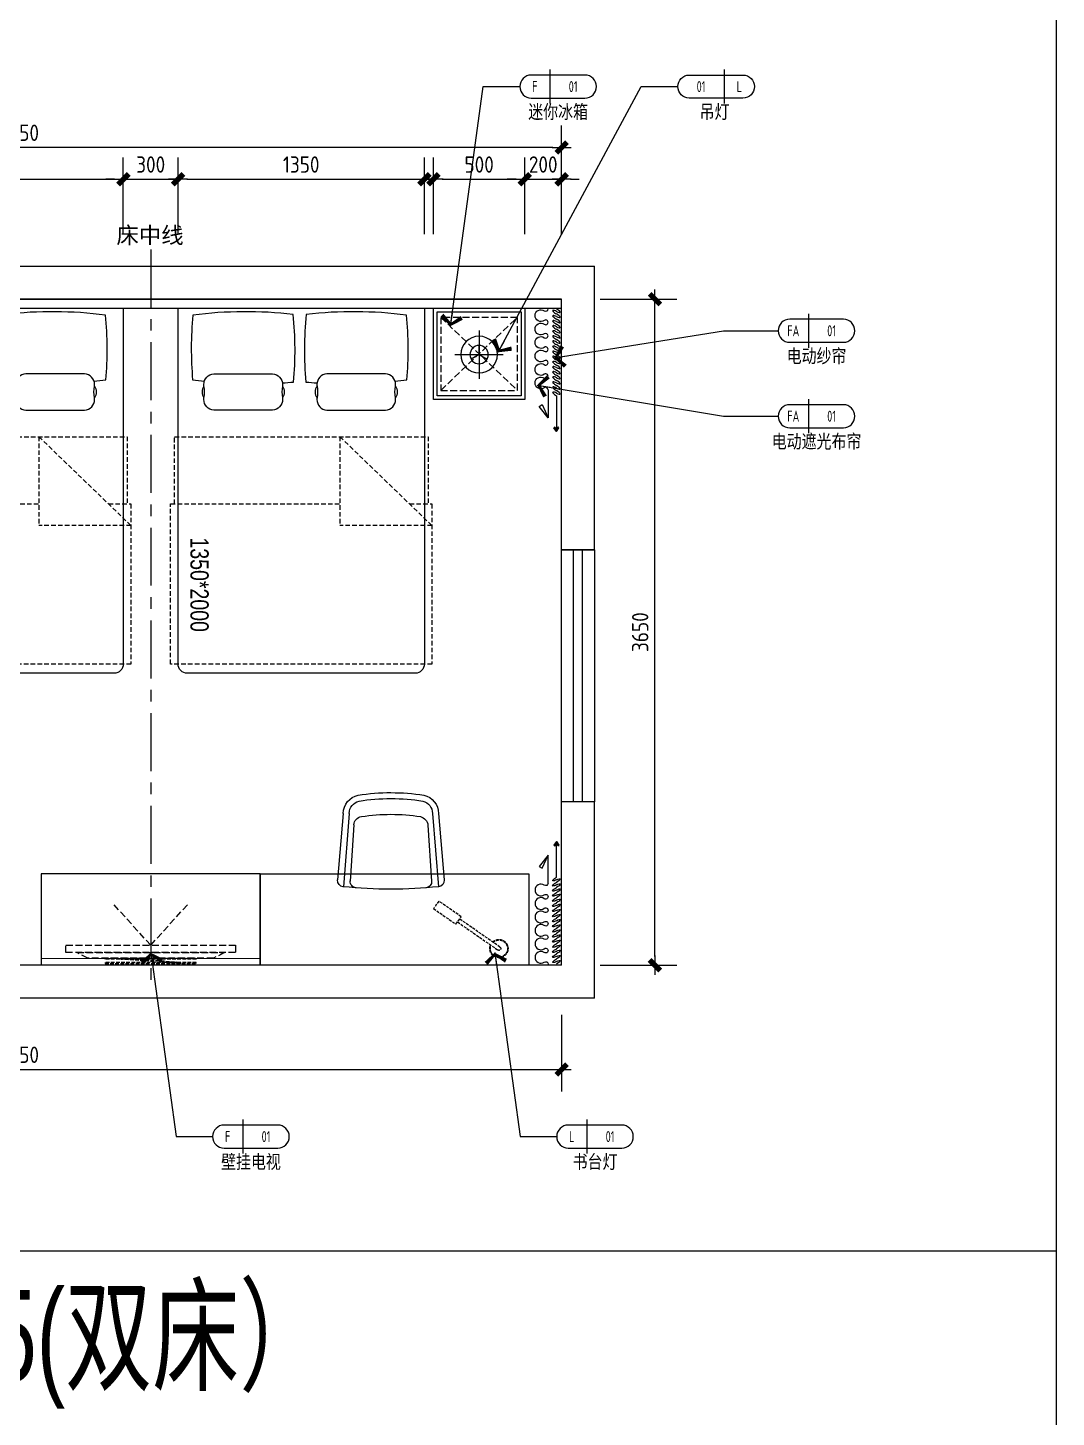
# Model space of a CAD drawing. Extents: x 220391 to 385981, y 332279 to 483868.
# Drawn here: x 261963 to 267600, y 467919 to 475532 of the extents above; entities that cross this region are included whole.
import ezdxf
from ezdxf.enums import TextEntityAlignment as Align

# ---------------------------------------------------------------- set-up
doc = ezdxf.new("R2010")
doc.units = 0
doc.header["$MEASUREMENT"] = 0
for name, pattern in [('CENTER', [50.8, 31.75, -6.35, 6.35, -6.35]), ('DOM-虚线', [0.35, 0.25, -0.1]), ('HIDDEN', [0.375, 0.25, -0.125, 0, 0])]:
    doc.linetypes.add(name, pattern=pattern)
for name, color, linetype in [('0-索引文字', 50, 'Continuous'), ('EL-造型看线-特细(0.07)-DOM', 8, 'Continuous'), ('F-固定家具(0.25)-DOM', 2, 'Continuous'), ('F-平面灯具(0.15)-DOM', 1, 'Continuous'), ('F-活动家私(0.25)-DOM', 51, 'Continuous'), ('F-窗帘(0.12)-DOM', 120, 'Continuous'), ('SH-文字', 50, 'Continuous'), ('墙体', 4, 'Continuous'), ('马桶', 2, 'Continuous')]:
    doc.layers.add(name, color=color, linetype=linetype)
doc.layers.add('卫生器具', color=7, linetype='Continuous', lineweight=15)
doc.styles.add('DOM-romans.shx', font='dim.shx')
doc.styles.add('MtXpl_', font='')
doc.styles.add('st', font='', dxfattribs={"width": 0.7})
doc.styles.add('家具平面底图$0$st', font='')
doc.styles.get('MtXpl_').set_extended_font_data('YouYuan')
doc.styles.get('st').set_extended_font_data('SimSun')
doc.styles.get('家具平面底图$0$st').set_extended_font_data('YouYuan')
doc.dimstyles.new('DOM_DIM_1 80', dxfattribs={"dimscale": 60, "dimtxt": 1.5, "dimasz": 0.8, "dimexe": 2, "dimexo": 1.5, "dimgap": 0.6, "dimtad": 1, "dimdec": 0, "dimrnd": 5, "dimzin": 12, "dimdsep": 46, "dimtxsty": 'DOM-romans.shx', "dimblk": 'DOM_Dimension_Tick', "dimcen": 0.125, "dimclrd": 44, "dimclre": 44, "dimclrt": 50, "dimadec": 0, "dimazin": 0, "dimtfac": 1, "dimtdec": 0, "dimtix": 1, "dimtmove": 2, "dimatfit": 3, "dimldrblk": 'DOM_Leader_Arrow', "dimfxl": 0, "dimtvp": 1, "dimtolj": 1, "dimtzin": 0, "dimarcsym": 0})

# ---------------------------------------------------------------- blocks, each defined once
blk = doc.blocks.new('ehrhhh')
at = {"color": 0}
blk.add_line((292356.6, 467829.6), (315961.1, 467829.6), dxfattribs=at)
blk.add_lwpolyline([(292356.6, 474869.8), (315961.1, 474869.8), (315961.1, 466871.5), (292356.6, 466871.5)], close=True, dxfattribs=at)
blk = doc.blocks.new('A$C487077fa')
at = {"color": 53}
for p, q in [((-415.3, 260.9), (-50.8, 292.3)), ((-414.9, 228.3), (-13.2, 260.7)), ((-414.9, -228.3), (-13.2, -260.7)), ((-415.3, -260.9), (-50.8, -292.3))]:
    blk.add_line(p, q, dxfattribs=at)
at = {"color": 8}
for p, q in [((-352.5, 203), (-44.7, 223.2)), ((-350.1, -203.2), (-44.7, -223.2))]:
    blk.add_line(p, q, dxfattribs=at)
at = {"color": 53}
for centre, radius, start, end in [((-414.3, 157.7), 103.2, 90.55398, 167.72857), ((-47.8, 257.7), 34.7, 5.82364, 95), ((-2574.6, 0), 2574.6, 0, 5.81254), ((647.6, 0), 1176.5, 171.21904, 188.83407), ((647.6, 0), 1143.9, 171.21904, 188.83407), ((-414.2, 157.5), 70.8, 90.53615, 165.96254), ((-2574.6, 0), 2574.6, 354.18746, 0), ((-414.2, -157.5), 103.3, 192.92393, 269.41741), ((-414.1, -157.2), 71, 195.02359, 269.39601), ((-47.8, -257.7), 34.7, 265, 354.17636)]:
    blk.add_arc(centre, radius, start, end, dxfattribs=at)
at = {"color": 8}
for centre, radius, start, end in [((647.6, 0), 1057.7, 171.21904, 188.83407), ((-348.8, 153.6), 49.6, 94.26021, 170.81167), ((-41.7, 188.6), 34.7, 4.25834, 95), ((-344, -148), 55.5, 195.00779, 263.66303), ((-41.7, -188.6), 34.7, 265, 355.74166)]:
    blk.add_arc(centre, radius, start, end, dxfattribs=at)
blk = doc.blocks.new('dfsgdgfaag')
at = {"layer": 'EL-造型看线-特细(0.07)-DOM', "color": 250, "linetype": 'DOM-虚线', "ltscale": 80}
for p, q in [((-158.7, -6), (158.2, -30)), ((-158.2, 0), (158.7, -24))]:
    blk.add_line(p, q, dxfattribs=at)
for points in [[(-250, -6), (250, -6), (250, 0), (-250, 0)], [(250, -30), (-250, -30), (-250, -24), (250, -24)]]:
    blk.add_lwpolyline(points, close=True, dxfattribs=at)
for centre, radius in [((-158.4, -3), 5), ((-158.4, -3), 3), ((158.4, -27), 5), ((158.4, -27), 3)]:
    blk.add_circle(centre, radius, dxfattribs=at)
blk = doc.blocks.new('A$Cb127100c')
at = {"layer": 'F-固定家具(0.25)-DOM', "color": 8, "linetype": 'DOM-虚线', "ltscale": 150}
for q in [(-204.8, 226.9), (204.8, 226.9)]:
    blk.add_line((0, 0), q, dxfattribs=at)
for points in [[(-464.5, 0), (464.5, 0), (464.5, -40), (-464.5, -40)], [(-404.5, -40), (404.5, -40), (344.5, -70), (-344.5, -70)]]:
    blk.add_lwpolyline(points, close=True, dxfattribs=at)
at = {"layer": 'EL-造型看线-特细(0.07)-DOM', "color": 250, "rotation": 180}
blk.add_blockref('dfsgdgfaag', (0, -100), dxfattribs=at)
blk = doc.blocks.new('A$C24FB7273')
at = {"color": 8, "linetype": 'HIDDEN', "ltscale": 100}
for p in [(-704.2, -212.5), (-1191.3, -717)]:
    blk.add_line(p, (-1191.3, -212.5), dxfattribs=at)
for points in [[(-1072.6, -594), (-1072.6, -717), (-1950, -717), (-1950, 715.5), (-1072.6, 715.5), (-1072.6, -212.5)], [(-1072.6, 693.8), (-704.2, 693.8), (-704.2, -695.4), (-1072.6, -695.4)], [(-704.2, -212.5), (-1191.3, -717)]]:
    blk.add_lwpolyline(points, dxfattribs=at)
blk.add_lwpolyline([(0, -675), (-1950, -675, -0.414214), (-2000, -625), (-2000, 625, -0.414214), (-1950, 675), (0, 675)], format="xyb", close=True)
at = {"color": 8}
for points in [[(-559, 157.2), (-559, 478.5, -0.392708), (-499.8, 533.5, -0.035252), (-491.5, 532.9, 0.092308), (-426.5, 532.9, -0.035252), (-418.1, 533.5, -0.392708), (-359, 478.5), (-359, 157.2, -0.392708), (-418.1, 102.3, -0.035252), (-426.5, 102.9, 0.092308), (-491.5, 102.9, -0.035252), (-499.8, 102.3, -0.392708), (-559, 157.2, 27.022466)], [(-426.5, 532.9, 0.307692), (-491.5, 532.9, -1.888889)], [(-426.5, 102.9, -0.307692), (-491.5, 102.9, 1.888889)], [(-559, -141.1), (-559, -462.4, 0.392708), (-499.8, -517.3, 0.035252), (-491.5, -516.7, -0.092308), (-426.5, -516.7, 0.035252), (-418.1, -517.3, 0.392708), (-359, -462.4), (-359, -141.1, 0.392708), (-418.1, -86.2, 0.035252), (-426.5, -86.7, -0.092308), (-491.5, -86.7, 0.035252), (-499.8, -86.2, 0.392708), (-559, -141.1, -27.022466)], [(-426.5, -86.7, 0.307692), (-491.5, -86.7, -1.888889)], [(-426.5, -516.7, -0.307692), (-491.5, -516.7, 1.888889)]]:
    blk.add_lwpolyline(points, format="xyb", dxfattribs=at)
for centre, radius, start, end in [((3293.2, 181.1), 3709.4, 173.5905, 174.59393), ((-224.7, -1310.4), 1912.9, 84.39105, 95.04685), ((-2294.8, 303.1), 2275.6, 353.45522, 7.32959), ((3293.2, 331.1), 3709.4, 183.52528, 184.47157), ((-229, 1946.7), 1912.9, 264.72401, 275.85099), ((3293.2, -314.9), 3709.4, 175.52843, 176.47472), ((-229, -1930.5), 1912.9, 84.14901, 95.27599), ((-2294.8, -287), 2275.6, 352.67041, 6.54478), ((3293.2, -164.9), 3709.4, 185.40607, 186.4095), ((-224.7, 1326.5), 1912.9, 264.95315, 275.60895)]:
    blk.add_arc(centre, radius, start, end, dxfattribs=at)
at = {"layer": 'F-活动家私(0.25)-DOM', "color": 8, "style": '家具平面底图$0$st', "width": 0.8}
blk.add_text('1350*2000', height=100, rotation=180, dxfattribs=at).set_placement((-1514.8, 557.2), align=Align.MIDDLE_CENTER)
blk = doc.blocks.new('DOM_Dimension_Tick')
at = {"color": 0, "linetype": 'ByBlock'}
for p, q in [((-1.09, 0), (0, 0)), ((0, 0), (1.09, 0))]:
    blk.add_line(p, q, dxfattribs=at)
at = {"color": 0, "linetype": 'Continuous', "const_width": 0.608}
blk.add_lwpolyline([(-0.61, -0.61), (0.61, 0.61)], dxfattribs=at)
blk = doc.blocks.new('*D601')
at = {"color": 44, "lineweight": -2, "transparency": 16777216}
for p, q in [((261136.7, 474401.4), (261136.7, 474821.4)), ((262486.7, 474401.4), (262486.7, 474821.4)), ((261184.7, 474701.4), (262438.7, 474701.4))]:
    blk.add_line(p, q, dxfattribs=at)
at = {"layer": 'Defpoints', "color": 0, "transparency": 16777216}
for p in [(262486.7, 474701.4), (261136.7, 473995.1), (262486.7, 473995.1)]:
    blk.add_point(p, dxfattribs=at)
at = {"color": 44, "lineweight": -2, "transparency": 16777216, "xscale": 48, "yscale": 48, "zscale": 48, "rotation": 180}
blk.add_blockref('DOM_Dimension_Tick', (261136.7, 474701.4), dxfattribs=at)
at = {"color": 44, "lineweight": -2, "transparency": 16777216, "xscale": 48, "yscale": 48, "zscale": 48}
blk.add_blockref('DOM_Dimension_Tick', (262486.7, 474701.4), dxfattribs=at)
at = {"color": 50, "transparency": 16777216, "insert": (261811.7, 474782.4), "char_height": 90, "attachment_point": 5, "style": 'DOM-romans.shx'}
blk.add_mtext('\\A1;1350', dxfattribs=at)
blk = doc.blocks.new('DOM_Leader_Arrow')
at = {"color": 0, "linetype": 'ByBlock'}
blk.add_line((0, 0), (-1.5, 0), dxfattribs=at)
for points in [[(-1.29, 1), (-0.89, 1.28), (-0.36, 0), (0, 0)], [(-1.29, -1), (-0.89, -1.28), (-0.36, 0), (0, 0)]]:
    blk.add_solid(points, dxfattribs=at)
blk = doc.blocks.new('*D602')
at = {"color": 44, "lineweight": -2, "transparency": 16777216}
for p, q in [((262486.7, 474401.4), (262486.7, 474821.4)), ((262786.7, 474401.4), (262786.7, 474821.4)), ((262438.7, 474701.4), (262390.7, 474701.4)), ((262486.7, 474701.4), (262786.7, 474701.4)), ((262834.7, 474701.4), (262882.7, 474701.4))]:
    blk.add_line(p, q, dxfattribs=at)
at = {"layer": 'Defpoints', "color": 0, "transparency": 16777216}
for p in [(262786.7, 474701.4), (262486.7, 473995.1), (262786.7, 473995.1)]:
    blk.add_point(p, dxfattribs=at)
at = {"color": 44, "lineweight": -2, "transparency": 16777216, "xscale": 48, "yscale": 48, "zscale": 48}
blk.add_blockref('DOM_Dimension_Tick', (262486.7, 474701.4), dxfattribs=at)
at = {"color": 44, "lineweight": -2, "transparency": 16777216, "xscale": 48, "yscale": 48, "zscale": 48, "rotation": 180}
blk.add_blockref('DOM_Dimension_Tick', (262786.7, 474701.4), dxfattribs=at)
at = {"color": 50, "transparency": 16777216, "insert": (262636.7, 474782.4), "char_height": 90, "attachment_point": 5, "style": 'DOM-romans.shx'}
blk.add_mtext('\\A1;300', dxfattribs=at)
blk = doc.blocks.new('*D603')
at = {"color": 44, "lineweight": -2, "transparency": 16777216}
for p, q in [((262786.7, 474401.4), (262786.7, 474821.4)), ((264136.7, 474401.4), (264136.7, 474821.4)), ((262834.7, 474701.4), (264088.7, 474701.4))]:
    blk.add_line(p, q, dxfattribs=at)
at = {"layer": 'Defpoints', "color": 0, "transparency": 16777216}
for p in [(264136.7, 474701.4), (262786.7, 473995.1), (264136.7, 473995.1)]:
    blk.add_point(p, dxfattribs=at)
at = {"color": 44, "lineweight": -2, "transparency": 16777216, "xscale": 48, "yscale": 48, "zscale": 48, "rotation": 180}
blk.add_blockref('DOM_Dimension_Tick', (262786.7, 474701.4), dxfattribs=at)
at = {"color": 44, "lineweight": -2, "transparency": 16777216, "xscale": 48, "yscale": 48, "zscale": 48}
blk.add_blockref('DOM_Dimension_Tick', (264136.7, 474701.4), dxfattribs=at)
at = {"color": 50, "transparency": 16777216, "insert": (263461.7, 474782.4), "char_height": 90, "attachment_point": 5, "style": 'DOM-romans.shx'}
blk.add_mtext('\\A1;1350', dxfattribs=at)
blk = doc.blocks.new('GFAGA')
at = {"layer": 'F-活动家私(0.25)-DOM', "color": 1, "linetype": 'DOM-虚线', "ltscale": 150}
for p, q in [((-420, 0), (0, 400)), ((-420, 400), (0, 0))]:
    blk.add_line(p, q, dxfattribs=at)
blk.add_lwpolyline([(-420, 0), (0, 0), (0, 400), (-420, 400)], close=True, dxfattribs=at)
blk = doc.blocks.new('A$C9f55a01e')
at = {"layer": 'F-活动家私(0.25)-DOM', "color": 8}
blk.add_lwpolyline([(480, 480), (480, 20), (20, 20), (20, 480)], close=True, dxfattribs=at)
blk.add_blockref('GFAGA', (459.9, 50), dxfattribs=at)
blk = doc.blocks.new('*D604')
at = {"color": 44, "lineweight": -2, "transparency": 16777216}
for p, q in [((264186.7, 474401.4), (264186.7, 474821.4)), ((264687.3, 474401.4), (264687.3, 474821.4)), ((264234.7, 474701.4), (264639.3, 474701.4))]:
    blk.add_line(p, q, dxfattribs=at)
at = {"layer": 'Defpoints', "color": 0, "transparency": 16777216}
for p in [(264687.3, 474701.4), (264186.7, 473995.1), (264687.3, 473995.1)]:
    blk.add_point(p, dxfattribs=at)
at = {"color": 44, "lineweight": -2, "transparency": 16777216, "xscale": 48, "yscale": 48, "zscale": 48, "rotation": 180}
blk.add_blockref('DOM_Dimension_Tick', (264186.7, 474701.4), dxfattribs=at)
at = {"color": 44, "lineweight": -2, "transparency": 16777216, "xscale": 48, "yscale": 48, "zscale": 48}
blk.add_blockref('DOM_Dimension_Tick', (264687.3, 474701.4), dxfattribs=at)
at = {"color": 50, "transparency": 16777216, "insert": (264437, 474782.4), "char_height": 90, "attachment_point": 5, "style": 'DOM-romans.shx'}
blk.add_mtext('\\A1;500', dxfattribs=at)
blk = doc.blocks.new('*D605')
at = {"color": 44, "lineweight": -2, "transparency": 16777216}
for p, q in [((264687.3, 474401.4), (264687.3, 474821.4)), ((264889.3, 474401.4), (264889.3, 474821.4)), ((264639.3, 474701.4), (264591.3, 474701.4)), ((264687.3, 474701.4), (264889.3, 474701.4)), ((264937.3, 474701.4), (264985.3, 474701.4))]:
    blk.add_line(p, q, dxfattribs=at)
at = {"layer": 'Defpoints', "color": 0, "transparency": 16777216}
for p in [(264889.3, 474701.4), (264687.3, 473995.1), (264889.3, 473915.7)]:
    blk.add_point(p, dxfattribs=at)
at = {"color": 44, "lineweight": -2, "transparency": 16777216, "xscale": 48, "yscale": 48, "zscale": 48}
blk.add_blockref('DOM_Dimension_Tick', (264687.3, 474701.4), dxfattribs=at)
at = {"color": 44, "lineweight": -2, "transparency": 16777216, "xscale": 48, "yscale": 48, "zscale": 48, "rotation": 180}
blk.add_blockref('DOM_Dimension_Tick', (264889.3, 474701.4), dxfattribs=at)
at = {"color": 50, "transparency": 16777216, "insert": (264788.3, 474782.4), "char_height": 90, "attachment_point": 5, "style": 'DOM-romans.shx'}
blk.add_mtext('\\A1;200', dxfattribs=at)
blk = doc.blocks.new('*D606')
at = {"color": 44, "lineweight": -2, "transparency": 16777216}
for p, q in [((258939, 474575.3), (258939, 474995.3)), ((264889.3, 474575.3), (264889.3, 474995.3)), ((264841.3, 474875.3), (258987, 474875.3))]:
    blk.add_line(p, q, dxfattribs=at)
at = {"layer": 'Defpoints', "color": 0, "transparency": 16777216}
for p in [(258939, 474875.3), (258939, 473951), (264889.3, 473951)]:
    blk.add_point(p, dxfattribs=at)
at = {"color": 44, "lineweight": -2, "transparency": 16777216, "xscale": 48, "yscale": 48, "zscale": 48, "rotation": 180}
blk.add_blockref('DOM_Dimension_Tick', (258939, 474875.3), dxfattribs=at)
at = {"color": 44, "lineweight": -2, "transparency": 16777216, "xscale": 48, "yscale": 48, "zscale": 48}
blk.add_blockref('DOM_Dimension_Tick', (264889.3, 474875.3), dxfattribs=at)
at = {"color": 50, "transparency": 16777216, "insert": (261914.2, 474956.3), "char_height": 90, "attachment_point": 5, "style": 'DOM-romans.shx'}
blk.add_mtext('\\A1;5950', dxfattribs=at)
blk = doc.blocks.new('*D612')
at = {"color": 44, "lineweight": -2, "transparency": 16777216}
for p, q in [((265100.8, 474045.1), (265520.8, 474045.1)), ((265400.8, 470443.4), (265400.8, 473997.1)), ((265100.8, 470395.4), (265520.8, 470395.4))]:
    blk.add_line(p, q, dxfattribs=at)
at = {"layer": 'Defpoints', "color": 0, "transparency": 16777216}
for p in [(264889.4, 474045.1), (265400.8, 474045.1), (264889.3, 470395.4)]:
    blk.add_point(p, dxfattribs=at)
at = {"color": 44, "lineweight": -2, "transparency": 16777216, "xscale": 48, "yscale": 48, "zscale": 48}
for p, rotation in [((265400.8, 474045.1), 90), ((265400.8, 470395.4), 270)]:
    blk.add_blockref('DOM_Dimension_Tick', p, dxfattribs=dict(at, rotation=rotation))
at = {"color": 50, "transparency": 16777216, "insert": (265319.8, 472220.3), "char_height": 90, "attachment_point": 5, "rotation": 90, "style": 'DOM-romans.shx'}
blk.add_mtext('\\A1;3650', dxfattribs=at)
blk = doc.blocks.new('*D613')
at = {"color": 44, "lineweight": -2, "transparency": 16777216}
for p, q in [((258939, 470123.6), (258939, 469703.6)), ((264889.3, 470123.6), (264889.3, 469703.6)), ((258987, 469823.6), (264841.3, 469823.6))]:
    blk.add_line(p, q, dxfattribs=at)
at = {"layer": 'Defpoints', "color": 0, "transparency": 16777216}
for p in [(258939, 470395.4), (264889.3, 470395.4), (264889.3, 469823.6)]:
    blk.add_point(p, dxfattribs=at)
at = {"color": 44, "lineweight": -2, "transparency": 16777216, "xscale": 48, "yscale": 48, "zscale": 48, "rotation": 180}
blk.add_blockref('DOM_Dimension_Tick', (258939, 469823.6), dxfattribs=at)
at = {"color": 44, "lineweight": -2, "transparency": 16777216, "xscale": 48, "yscale": 48, "zscale": 48}
blk.add_blockref('DOM_Dimension_Tick', (264889.3, 469823.6), dxfattribs=at)
at = {"color": 50, "transparency": 16777216, "insert": (261914.2, 469904.6), "char_height": 90, "attachment_point": 5, "style": 'DOM-romans.shx'}
blk.add_mtext('\\A1;5950', dxfattribs=at)
blk = doc.blocks.new('布帘及纱帘平面-DW')
at = {"layer": 'F-窗帘(0.12)-DOM', "color": 1, "linetype": 'Continuous'}
for p, q in [((-670, -32791.5), (-515.2, -32791.5)), ((-515.2, -32791.5), (-578.7, -32743.6)), ((-637.2, -32837.5), (-441.5, -32837.5))]:
    blk.add_line(p, q, dxfattribs=at)
at = {"layer": 'F-窗帘(0.12)-DOM', "color": 1, "linetype": 'Continuous', "flags": 128}
for points in [[(-965.3, -32791.5, -0.608416), (-975.9, -32771.1, 0.608416), (-1002.2, -32720.2, 0.608416), (-1028.5, -32771.1, -1.932003), (-1049.7, -32771.1, 0.608416), (-1076, -32720.3, 0.608416), (-1102.3, -32771.1, -0.608485), (-1112.9, -32791.6, -0.608485)], [(-670, -32791.5, -0.608416), (-680.6, -32771.1, 0.608416), (-707, -32720.2, 0.608416), (-733.3, -32771.1, -1.932003), (-754.4, -32771.1, 0.608416), (-780.8, -32720.2, 0.608416), (-807.1, -32771.1, -1.932003), (-828.2, -32771.1, 0.608416), (-854.6, -32720.2, 0.608416), (-880.9, -32771.1, -1.932003), (-902, -32771.1, 0.608416), (-928.4, -32720.2, 0.608416), (-954.7, -32771.1, -0.608416), (-965.3, -32791.5, 0.608416)]]:
    blk.add_lwpolyline(points, format="xyb", dxfattribs=at)
at = {"layer": 'F-窗帘(0.12)-DOM', "color": 1, "linetype": 'Continuous'}
for points in [[(-578.7, -32743.6), (-588, -32758.8), (-515.2, -32791.5)], [(-441.5, -32837.5), (-461.9, -32824.2), (-466.2, -32828.4), (-441.5, -32837.5)], [(-441.5, -32837.5), (-461.9, -32850.9), (-466.2, -32846.6), (-441.5, -32837.5)]]:
    blk.add_lwpolyline(points, dxfattribs=at)
at = {"layer": 'F-窗帘(0.12)-DOM', "color": 1, "linetype": 'Continuous', "extrusion": (0, 0, -1)}
for centre, start_param, end_param in [((-1105.9, -32837.6), 1.716714, 4.858306), ((-1091.9, -32837.6), -1.424879, 1.716714), ((-1077.9, -32837.6), 1.716714, 4.858306), ((-1063.9, -32837.6), -1.424879, 1.716714), ((-1049.9, -32837.6), 1.716714, 4.858306), ((-1036, -32837.6), -1.424879, 1.716714), ((-1022, -32837.6), 1.716714, 4.858306), ((-1008, -32837.6), -1.424879, 1.716714), ((-994, -32837.6), 1.716714, 4.858306), ((-980, -32837.6), -1.424879, 1.716714), ((-966, -32837.6), 1.716714, 4.858306), ((-952, -32837.6), -1.424879, 1.716714), ((-938, -32837.6), 1.716714, 4.858306), ((-924, -32837.6), -1.424879, 1.716714), ((-910, -32837.6), 1.716714, 4.858306), ((-896, -32837.6), -1.424879, 1.716714), ((-882, -32837.6), 1.716714, 4.858306), ((-868.1, -32837.6), -1.424879, 1.716714), ((-854.1, -32837.6), 1.716714, 4.858306), ((-840.1, -32837.6), -1.424879, 1.716714), ((-826.1, -32837.6), 1.716714, 4.858306), ((-812.1, -32837.6), -1.424879, 1.716714), ((-798.1, -32837.6), 1.716714, 4.858306), ((-784.1, -32837.6), -1.424879, 1.716714), ((-770.1, -32837.6), 1.716714, 4.858306), ((-756.1, -32837.6), -1.424879, 1.716714), ((-742.1, -32837.6), 1.716714, 4.858306), ((-728.1, -32837.6), -1.424879, 1.716714), ((-714.1, -32837.6), 1.716714, 4.858306), ((-700.2, -32837.6), -1.424879, 1.716714), ((-686.2, -32837.6), 1.716714, 4.858306), ((-672.2, -32837.6), -1.424879, 1.716714), ((-658.2, -32837.6), 1.716714, 4.858306), ((-644.2, -32837.5), -1.424879, 1.716714)]:
    blk.add_ellipse(centre, major_axis=(-12, 20.8), ratio=0.254545, start_param=start_param, end_param=end_param, dxfattribs=at)
blk = doc.blocks.new('A$Cc65caf1e')
at = {"layer": 'F-窗帘(0.12)-DOM', "color": 8, "rotation": 90}
blk.add_blockref('布帘及纱帘平面-DW', (-32857.8, 1097.2), dxfattribs=at)
blk = doc.blocks.new('做成ACAD TuKuai0337')
at = {"color": 57, "linetype": 'Continuous'}
for points in [[(0, 193), (0, -193)], [(193, 0), (-193, 0)], [(0, 0), (0, 73)]]:
    blk.add_lwpolyline(points, dxfattribs=at)
at = {"color": 58, "linetype": 'Continuous'}
for points in [[(0, 0), (-63, -36)], [(0, 0), (63, -36)]]:
    blk.add_lwpolyline(points, dxfattribs=at)
at = {"linetype": 'Continuous'}
blk.add_circle((0, 0), 146, dxfattribs=at)
at = {"color": 57, "linetype": 'Continuous'}
blk.add_circle((0, 0), 72.9, dxfattribs=at)
blk = doc.blocks.new('A$Cfbbf359a')
at = {"layer": 'F-平面灯具(0.15)-DOM', "linetype": 'DOM-虚线', "ltscale": 60}
blk.add_lwpolyline([(-385.4, 166.9), (-244.5, 115.6), (-261.6, 68.6), (-402.5, 119.9)], close=True, dxfattribs=at)
blk.add_lwpolyline([(-249.6, 101.5), (3.4, 9.4, -1), (-3.4, -9.4), (-256.5, 82.7)], format="xyb", close=True, dxfattribs=at)
for radius in [50, 47]:
    blk.add_arc((0, 0), radius, 171.53696, 148.46304, dxfattribs=at)
blk = doc.blocks.new('DOM-立面家具标注符号-002')
blk.add_line((0, 3.1), (0, -3.1))
at = {"color": 150}
blk.add_lwpolyline([(-3.4, 2.1, 1), (-3.4, -2.1), (6.4, -2.1, 1), (6.4, 2.1)], format="xyb", close=True, dxfattribs=at)
at = {"style": 'st', "width": 0.8, "flags": 4}
blk.add_attdef('ITEM6', text='', height=2.5, dxfattribs=at).set_placement((-6, 0), align=Align.MIDDLE_RIGHT)
at = {"style": 'DOM-romans.shx', "width": 0.8}
for tag, flags, p in [('NUM1', 12, (-2.75, 0)), ('NUM2', 4, (4.25, 0)), ('NUM4', 4, (1.5, -4.6)), ('NUM5', 4, (1.5, -7.6))]:
    blk.add_attdef(tag, text='', height=2, dxfattribs=dict(at, flags=flags)).set_placement(p, align=Align.MIDDLE)
at = {"style": 'st', "width": 0.8, "flags": 4}
blk.add_attdef('NUM3', text='', height=2.5, dxfattribs=at).set_placement((9, 0), align=Align.MIDDLE_LEFT)
blk.add_attdef('NUM7', text='', height=2.5, dxfattribs=at).set_placement((1.5, -10.85), align=Align.MIDDLE_CENTER)
blk = doc.blocks.new('DOM-立面家具标注符号')
blk.add_line((0, 3.1), (0, -3.1))
at = {"color": 150}
blk.add_lwpolyline([(-3.4, 2.1, 1), (-3.4, -2.1), (6.4, -2.1, 1), (6.4, 2.1)], format="xyb", close=True, dxfattribs=at)
at = {"style": 'st', "width": 0.8, "flags": 4}
blk.add_attdef('ITEM5', text='', height=2.5, dxfattribs=at).set_placement((-6, 0), align=Align.MIDDLE_RIGHT)
at = {"style": 'DOM-romans.shx', "width": 0.8}
for tag, flags, p in [('NUM1', 12, (-2.75, 0)), ('NUM2', 4, (4.25, 0)), ('NUM4', 4, (1.5, -4.6))]:
    blk.add_attdef(tag, text='', height=2, dxfattribs=dict(at, flags=flags)).set_placement(p, align=Align.MIDDLE)
at = {"style": 'st', "width": 0.8, "flags": 4}
blk.add_attdef('NUM3', text='', height=2.5, dxfattribs=at).set_placement((9, 0), align=Align.MIDDLE_LEFT)
blk.add_attdef('NUM6', text='', height=2.5, dxfattribs=at).set_placement((1.5, -8.35), align=Align.MIDDLE_CENTER)

msp = doc.modelspace()

# ---------------------------------------------------------------- linework, layer by layer
at = {"color": 8, "linetype": 'CENTER', "ltscale": 10}
msp.add_line((262636.7, 474316.6), (262636.7, 470304.2), dxfattribs=at)
at = {"color": 4}
for p, q in [((265069.3, 472670.7), (264889.3, 472670.7)), ((265069.3, 471290.7), (264889.3, 471290.7))]:
    msp.add_line(p, q, dxfattribs=at)
at = {"color": 3}
for p, q in [((264954.3, 471290.7), (264954.3, 472670.7)), ((265004.3, 471290.7), (265004.3, 472670.7))]:
    msp.add_line(p, q, dxfattribs=at)
at = {"color": 2, "elevation": 0}
for points in [[(260651.4, 473995.1), (264889.4, 473995.1), (264889.4, 474045.1), (260651.4, 474045.2)], [(264687.3, 473495.1), (264186.7, 473495.1), (264186.7, 473995.1), (264687.3, 473995.1)]]:
    msp.add_lwpolyline(points, close=True, dxfattribs=at)
at = {"color": 8}
msp.add_lwpolyline([(264889.3, 472670.7), (265069.3, 472670.7), (265069.3, 471290.7), (264889.3, 471290.7)], close=True, dxfattribs=at)
at = {"layer": '卫生器具', "color": 1, "ltscale": 10}
msp.add_lwpolyline([(262036.7, 470431.4), (263236.7, 470431.4), (263236.7, 470395.4), (262036.7, 470395.4)], close=True, dxfattribs=at)
at = {"layer": '墙体'}
for p, q in [((259269, 474225.2), (265069.3, 474225.1)), ((264889.3, 470395.4), (264889.3, 471290.7)), ((265069.3, 470215.4), (265069.3, 471290.7)), ((264889.3, 470395.4), (258939, 470395.4)), ((264889.3, 470395.4), (258939, 470395.4)), ((265069.3, 470215.4), (258759, 470215.4))]:
    msp.add_line(p, q, dxfattribs=at)
at = {"layer": '墙体', "color": 4}
for p, q in [((265069.3, 472670.7), (265069.3, 474225.1)), ((260639, 474045.1), (264889.4, 474045.1)), ((264889.3, 472670.7), (264889.3, 474045.1))]:
    msp.add_line(p, q, dxfattribs=at)
at = {"layer": '马桶', "color": 2}
for p, q in [((263236.7, 470895.4), (262036.7, 470895.4)), ((262036.7, 470895.4), (262036.7, 470395.4)), ((263236.7, 470895.4), (263236.7, 470395.4))]:
    msp.add_line(p, q, dxfattribs=at)
msp.add_lwpolyline([(263236.7, 470895.4), (264710, 470895.4), (264710, 470395.4), (263236.7, 470395.4)], close=True, dxfattribs=at)

# ---------------------------------------------------------------- block references
at = {"color": 4}
for name, p in [('ehrhhh', (-48360.7, 1000)), ('A$C9f55a01e', (264186.7, 473495.1)), ('A$Cc65caf1e', (264880.9, 470417.2))]:
    msp.add_blockref(name, p, dxfattribs=at)
at = {"color": 4, "xscale": -1}
for name, p, rotation in [('A$Cc65caf1e', (264880.9, 473975.9), 180), ('A$C487077fa', (263953.4, 470812.1, -1044096.2), 90), ('A$Cfbbf359a', (264545.5, 470486.6), 125.1393200625526)]:
    msp.add_blockref(name, p, dxfattribs=dict(at, rotation=rotation))
at = {"color": 1}
msp.add_blockref('A$Cb127100c', (262636.7, 470504.4), dxfattribs=at)
at = {"layer": '0-索引文字'}
ref = msp.add_blockref('DOM-立面家具标注符号-002', (264824.9, 475209.5), dxfattribs=dict(at, xscale=30, yscale=30, zscale=30))
ref.add_attrib('NUM1', 'F', dxfattribs={"layer": '0', "height": 60, "style": 'DOM-romans.shx', "width": 0.8}).set_placement((264742.4, 475209.5), align=Align.MIDDLE)
ref.add_attrib('NUM2', '01', dxfattribs={"layer": '0', "height": 60, "style": 'DOM-romans.shx', "width": 0.8}).set_placement((264952.4, 475209.5), align=Align.MIDDLE)
ref.add_attrib('NUM7', '迷你冰箱', dxfattribs={"layer": '0', "height": 75, "style": 'st', "width": 0.8}).set_placement((264869.9, 475071.5), align=Align.MIDDLE_CENTER)
ref = msp.add_blockref('DOM-立面家具标注符号-002', (265781, 475209.5), dxfattribs=dict(at, xscale=-30, yscale=30, zscale=30))
ref.add_attrib('NUM1', 'L', dxfattribs={"layer": '0', "height": 60, "style": 'DOM-romans.shx', "width": 0.8}).set_placement((265863.5, 475209.5), align=Align.MIDDLE)
ref.add_attrib('NUM2', '01', dxfattribs={"layer": '0', "height": 60, "style": 'DOM-romans.shx', "width": 0.8}).set_placement((265653.5, 475209.5), align=Align.MIDDLE)
ref.add_attrib('NUM7', '吊灯', dxfattribs={"layer": '0', "height": 75, "style": 'st', "width": 0.8}).set_placement((265727.3, 475071.5), align=Align.MIDDLE_CENTER)
ref = msp.add_blockref('DOM-立面家具标注符号-002', (266241.6, 473871.4), dxfattribs=dict(at, xscale=30, yscale=30, zscale=30))
ref.add_attrib('NUM1', 'FA', dxfattribs={"layer": '0', "height": 60, "style": 'DOM-romans.shx', "width": 0.8}).set_placement((266159.1, 473871.4), align=Align.MIDDLE)
ref.add_attrib('NUM2', '01', dxfattribs={"layer": '0', "height": 60, "style": 'DOM-romans.shx', "width": 0.8}).set_placement((266369.1, 473871.4), align=Align.MIDDLE)
ref.add_attrib('NUM7', '电动纱帘', dxfattribs={"layer": '0', "height": 75, "style": 'st', "width": 0.8}).set_placement((266286.6, 473733.4), align=Align.MIDDLE_CENTER)
ref = msp.add_blockref('DOM-立面家具标注符号-002', (266241.6, 473403.4), dxfattribs=dict(at, xscale=30, yscale=30, zscale=30))
ref.add_attrib('NUM1', 'FA', dxfattribs={"layer": '0', "height": 60, "style": 'DOM-romans.shx', "width": 0.8}).set_placement((266159.1, 473403.4), align=Align.MIDDLE)
ref.add_attrib('NUM2', '01', dxfattribs={"layer": '0', "height": 60, "style": 'DOM-romans.shx', "width": 0.8}).set_placement((266369.1, 473403.4), align=Align.MIDDLE)
ref.add_attrib('NUM7', '电动遮光布帘', dxfattribs={"layer": '0', "height": 75, "style": 'st', "width": 0.8}).set_placement((266286.6, 473265.4), align=Align.MIDDLE_CENTER)
ref = msp.add_blockref('DOM-立面家具标注符号-002', (263141.3, 469456.5), dxfattribs=dict(at, xscale=30, yscale=30, zscale=30))
ref.add_attrib('NUM1', 'F', dxfattribs={"layer": '0', "height": 60, "style": 'DOM-romans.shx', "width": 0.8}).set_placement((263058.8, 469456.5), align=Align.MIDDLE)
ref.add_attrib('NUM2', '01', dxfattribs={"layer": '0', "height": 60, "style": 'DOM-romans.shx', "width": 0.8}).set_placement((263268.8, 469456.5), align=Align.MIDDLE)
ref.add_attrib('NUM7', '壁挂电视', dxfattribs={"layer": '0', "height": 75, "style": 'st', "width": 0.8}).set_placement((263186.3, 469318.5), align=Align.MIDDLE_CENTER)
ref = msp.add_blockref('DOM-立面家具标注符号', (265027.3, 469456.5), dxfattribs=dict(at, xscale=30, yscale=30, zscale=30))
ref.add_attrib('NUM1', 'L', dxfattribs={"layer": '0', "height": 60, "style": 'DOM-romans.shx', "width": 0.8}).set_placement((264944.8, 469456.5), align=Align.MIDDLE)
ref.add_attrib('NUM2', '01', dxfattribs={"layer": '0', "height": 60, "style": 'DOM-romans.shx', "width": 0.8}).set_placement((265154.8, 469456.5), align=Align.MIDDLE)
ref.add_attrib('NUM6', '书台灯', dxfattribs={"layer": '0', "height": 75, "style": 'st', "width": 0.8}).set_placement((265072.3, 469318.5), align=Align.MIDDLE_CENTER)
at = {"layer": 'F-活动家私(0.25)-DOM', "extrusion": (0, 0, -1), "xscale": -1, "zscale": -1, "rotation": 270}
for p in [(-261811.7, 473995.1), (-263461.7, 473995.1)]:
    msp.add_blockref('A$C24FB7273', p, dxfattribs=at)
at = {"layer": 'F-活动家私(0.25)-DOM', "xscale": -0.6872852233676977, "yscale": 0.6872852233676977, "zscale": 0.6872852233676977}
msp.add_blockref('做成ACAD TuKuai0337', (264436.9, 473741), dxfattribs=at)

# ---------------------------------------------------------------- texts
at = {"color": 50, "insert": (262633.1, 474390.4), "char_height": 90, "attachment_point": 5, "style": 'DOM-romans.shx'}
msp.add_mtext('\\A1;{\\fSimSun|b0|i0|c134|p2;床中线}', dxfattribs=at)
at = {"layer": 'SH-文字', "color": 50, "style": 'MtXpl_', "width": 0.7}
msp.add_text('标准房型5(双床）', height=500, dxfattribs=at).set_placement((259841.8, 468116.8))

# ---------------------------------------------------------------- dimensions: what is measured, and where the dimension line sits
at = {"color": 4}
for base, p1, p2, picture, middle in [((258939, 474875.3), (264889.3, 473951), (258939, 473951), '*D606', (261914.2, 474956.3)), ((262486.7, 474701.4), (261136.7, 473995.1), (262486.7, 473995.1), '*D601', (261811.7, 474782.4)), ((262786.7, 474701.4), (262486.7, 473995.1), (262786.7, 473995.1), '*D602', (262636.7, 474782.4)), ((264136.7, 474701.4), (262786.7, 473995.1), (264136.7, 473995.1), '*D603', (263461.7, 474782.4)), ((264687.3, 474701.4), (264186.7, 473995.1), (264687.3, 473995.1), '*D604', (264437, 474782.4)), ((264889.3, 474701.4), (264687.3, 473995.1), (264889.3, 473915.7), '*D605', (264788.3, 474782.4)), ((264889.3, 469823.6), (258939, 470395.4), (264889.3, 470395.4), '*D613', (261914.2, 469904.6))]:
    dim = msp.add_linear_dim(base=base, p1=p1, p2=p2, dimstyle='DOM_DIM_1 80', dxfattribs=at)
    dim.commit()
    dim.dimension.update_dxf_attribs({"geometry": picture, "text_midpoint": middle})
dim = msp.add_linear_dim(base=(265400.8, 474045.1), p1=(264889.3, 470395.4), p2=(264889.4, 474045.1), angle=90, dimstyle='DOM_DIM_1 80', dxfattribs=at)
dim.commit()
dim.dimension.update_dxf_attribs({"geometry": '*D612', "text_midpoint": (265319.8, 472220.3)})

# ---------------------------------------------------------------- leaders
for points in [[(264280.7, 473897.5), (264459.9, 475209.5), (264659.9, 475209.5)], [(264542.2, 473753.7), (265326, 475209.5), (265526, 475209.5)], [(264849, 473723.3), (265776.6, 473871.4), (266076.6, 473871.4)], [(264755.8, 473574), (265776.6, 473403.4), (266076.6, 473403.4)], [(262636.7, 470464.4), (262776.3, 469456.5), (262976.3, 469456.5)], [(264522.6, 470464.4), (264662.3, 469456.5), (264862.3, 469456.5)]]:
    msp.add_leader(points, dimstyle='DOM_DIM_1 80', override={"dimgap": 0.6, "dimtad": 0}, dxfattribs=at)

doc.saveas('drawing.dxf')
